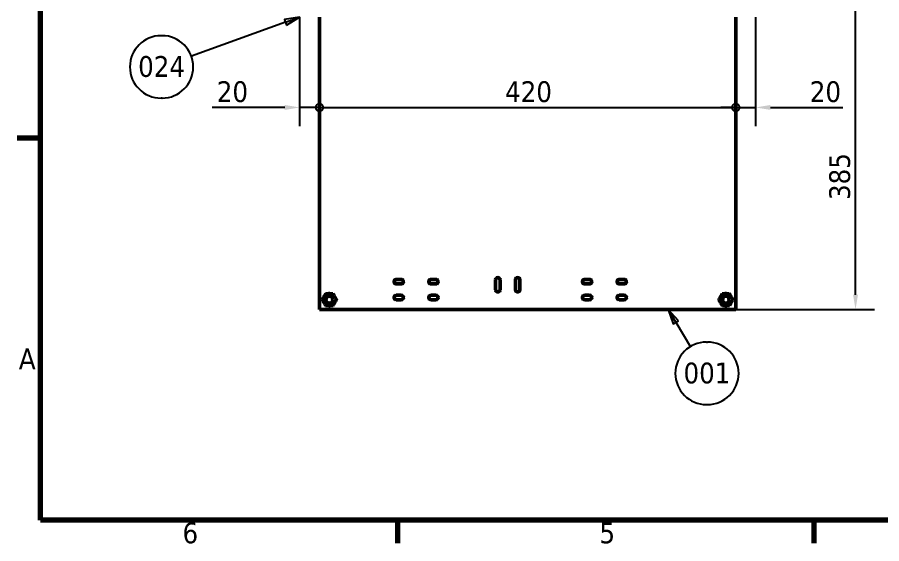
# Model space of a CAD drawing. Header units: millimetres. Extents: x -1407 to 2520, y 0 to 1782.
# Drawn here: x 37 to 909, y 36 to 567 of the extents above; entities that cross this region are included whole.
import ezdxf

# ---------------------------------------------------------------- set-up
doc = ezdxf.new("R2010")
doc.units = ezdxf.units.MM
doc.header["$LTSCALE"] = 6
doc.linetypes.add('DASHED', pattern=[0.2068, 0.1655, -0.0413])
for name, color, linetype, lineweight in [('Border (ISO)', 7, 'Continuous', 70), ('Dimension (ISO)', 7, 'Continuous', 25), ('Hidden (ISO)', 7, 'DASHED', 35), ('Symbol (ISO)', 7, 'Continuous', 25), ('Visible (ISO)', 7, 'Continuous', 50)]:
    doc.layers.add(name, color=color, linetype=linetype, lineweight=lineweight)
doc.styles.add('Note Text (ISO)', font='tahoma.ttf')
doc.dimstyles.new('Default (ISO)', dxfattribs={"dimscale": 6, "dimtxt": 3.5, "dimasz": 2.5, "dimexe": 3.175, "dimexo": 0, "dimgap": 0.762, "dimtad": 1, "dimrnd": 1e-08, "dimzin": 0, "dimtxsty": 'Note Text (ISO)', "dimcen": 0.09, "dimdle": 10, "dimclrd": 256, "dimclre": 256, "dimclrt": 256, "dimazin": 0, "dimtfac": 1.001486, "dimtmove": 0, "dimatfit": 3, "dimfxl": 1, "dimtolj": 1, "dimtzin": 0, "dimlwd": -1, "dimlwe": -1, "dimarcsym": 0})

# ---------------------------------------------------------------- blocks, each defined once
blk = doc.blocks.new('Borders Default Border')
at = {"layer": 'Border (ISO)'}
for p, q in [((10, 74.25), (6.1, 74.25)), ((70, 10), (70, 6.1)), ((140, 10), (140, 6.1))]:
    blk.add_line(p, q, dxfattribs=at)
at = {"layer": 'Border (ISO)', "flags": 128}
blk.add_lwpolyline([(10, 10), (10, 287), (410, 287), (410, 10), (10, 10)], dxfattribs=at)
at = {"layer": 'Border (ISO)', "char_height": 3.5, "attachment_point": 7, "style": 'Note Text (ISO)'}
for s, insert in [('A', (6.36, 35.38)), ('6', (33.88, 6.03)), ('5', (103.98, 6.03))]:
    blk.add_mtext(s, dxfattribs=dict(at, insert=insert))
blk = doc.blocks.new('_DotSmall')
at = {"color": 0, "linetype": 'ByBlock', "const_width": 0.5}
blk.add_lwpolyline([(-0.0625, 0, 1), (0.0625, 0, 1)], format="xyb", close=True, dxfattribs=at)
blk = doc.blocks.new('*D43')
at = {"layer": 'Defpoints', "color": 0, "transparency": 16777216}
for p in [(761.4, 657.46), (882.22, 657.46), (761.4, 272.46)]:
    blk.add_point(p, dxfattribs=at)
at = {"layer": 'Dimension (ISO)', "transparency": 16777216}
for p, q in [((761.4, 657.46), (901.27, 657.46)), ((882.22, 287.46), (882.22, 657.46)), ((761.4, 272.46), (901.27, 272.46))]:
    blk.add_line(p, q, dxfattribs=at)
blk.add_solid([(879.72, 287.46), (884.72, 287.46), (882.22, 272.46)], dxfattribs=at)
at = {"layer": 'Dimension (ISO)', "transparency": 16777216, "xscale": 15, "yscale": 15, "zscale": 15, "rotation": 90}
blk.add_blockref('_DotSmall', (882.22, 657.46), dxfattribs=at)
at = {"layer": 'Dimension (ISO)', "transparency": 16777216, "insert": (855.69, 383.06), "char_height": 21, "attachment_point": 1, "rotation": 90, "style": 'Note Text (ISO)'}
blk.add_mtext('\\A1;385', dxfattribs=at)
blk = doc.blocks.new('*D48')
at = {"layer": 'Defpoints', "color": 0, "transparency": 16777216}
for p in [(321.4, 567.46), (341.4, 476.46), (341.4, 272.46)]:
    blk.add_point(p, dxfattribs=at)
at = {"layer": 'Dimension (ISO)', "transparency": 16777216}
for p, q in [((321.4, 567.46), (321.4, 457.41)), ((306.4, 476.46), (233.29, 476.46)), ((341.4, 476.46), (321.4, 476.46)), ((341.4, 476.46), (371.4, 476.46))]:
    blk.add_line(p, q, dxfattribs=at)
blk.add_solid([(306.4, 478.96), (306.4, 473.96), (321.4, 476.46)], dxfattribs=at)
at = {"layer": 'Dimension (ISO)', "transparency": 16777216, "xscale": 15, "yscale": 15, "zscale": 15, "rotation": 180}
blk.add_blockref('_DotSmall', (341.4, 476.46), dxfattribs=at)
at = {"layer": 'Dimension (ISO)', "transparency": 16777216, "insert": (237.86, 502.91), "char_height": 21, "attachment_point": 1, "style": 'Note Text (ISO)'}
blk.add_mtext('\\A1;20', dxfattribs=at)
blk = doc.blocks.new('*D49')
at = {"layer": 'Defpoints', "color": 0, "transparency": 16777216}
for p in [(761.4, 476.46), (341.4, 272.46), (761.4, 272.46)]:
    blk.add_point(p, dxfattribs=at)
at = {"layer": 'Dimension (ISO)', "transparency": 16777216}
blk.add_line((341.4, 476.46), (761.4, 476.46), dxfattribs=at)
at = {"layer": 'Dimension (ISO)', "transparency": 16777216, "xscale": 15, "yscale": 15, "zscale": 15, "rotation": 180}
blk.add_blockref('_DotSmall', (341.4, 476.46), dxfattribs=at)
at = {"layer": 'Dimension (ISO)', "transparency": 16777216, "xscale": 15, "yscale": 15, "zscale": 15}
blk.add_blockref('_DotSmall', (761.4, 476.46), dxfattribs=at)
at = {"layer": 'Dimension (ISO)', "transparency": 16777216, "insert": (528.68, 502.91), "char_height": 21, "attachment_point": 1, "style": 'Note Text (ISO)'}
blk.add_mtext('\\A1;420', dxfattribs=at)
blk = doc.blocks.new('*D50')
at = {"layer": 'Defpoints', "color": 0, "transparency": 16777216}
for p in [(781.4, 567.46), (781.4, 476.46), (761.4, 272.46)]:
    blk.add_point(p, dxfattribs=at)
at = {"layer": 'Dimension (ISO)', "transparency": 16777216}
for p, q in [((781.4, 567.46), (781.4, 457.41)), ((761.4, 476.46), (746.4, 476.46)), ((761.4, 476.46), (781.4, 476.46)), ((796.4, 476.46), (869.51, 476.46))]:
    blk.add_line(p, q, dxfattribs=at)
blk.add_solid([(796.4, 478.96), (796.4, 473.96), (781.4, 476.46)], dxfattribs=at)
at = {"layer": 'Dimension (ISO)', "transparency": 16777216, "xscale": 15, "yscale": 15, "zscale": 15}
blk.add_blockref('_DotSmall', (761.4, 476.46), dxfattribs=at)
at = {"layer": 'Dimension (ISO)', "transparency": 16777216, "insert": (836.11, 502.91), "char_height": 21, "attachment_point": 1, "style": 'Note Text (ISO)'}
blk.add_mtext('\\A1;20', dxfattribs=at)
blk = doc.blocks.new('Balloon10')
at = {"layer": 'Symbol (ISO)'}
for p, q in [((53.57, 94.58), (51.05, 94.2)), ((51.22, 93.73), (53.57, 94.58)), ((51.38, 93.26), (53.57, 94.58)), ((51.22, 93.73), (35.38, 88.01)), ((51.05, 94.2), (51.38, 93.26)), ((30.44, 91.48), (30.28, 91.48)), ((30.44, 80.98), (30.28, 80.98))]:
    blk.add_line(p, q, dxfattribs=at)
at = {"layer": 'Symbol (ISO)', "flags": 128}
blk.add_lwpolyline([(51.38, 93.26), (53.57, 94.58), (51.05, 94.2), (51.38, 93.26)], dxfattribs=at)
at = {"layer": 'Symbol (ISO)'}
for centre, start, end in [((30.28, 86.23), 90, 270), ((30.44, 86.23), 270, 90)]:
    blk.add_arc(centre, 5.25, start, end, dxfattribs=at)
blk.add_solid([(51.38, 93.26), (53.57, 94.58), (51.05, 94.2), (51.38, 93.26)], dxfattribs=at)
at = {"layer": 'Symbol (ISO)', "insert": (30.36, 86.27), "char_height": 3.5, "attachment_point": 5, "style": 'Note Text (ISO)'}
blk.add_mtext('024', dxfattribs=at)
blk = doc.blocks.new('Balloon13')
at = {"layer": 'Symbol (ISO)'}
for p, q in [((116.82, 43.27), (115.54, 45.41)), ((117.25, 43.52), (115.54, 45.41)), ((115.54, 45.41), (116.39, 43.01)), ((116.39, 43.01), (117.25, 43.52)), ((116.82, 43.27), (119.28, 39.17)), ((121.98, 39.93), (122.14, 39.93)), ((121.98, 29.43), (122.14, 29.43))]:
    blk.add_line(p, q, dxfattribs=at)
at = {"layer": 'Symbol (ISO)', "flags": 128}
blk.add_lwpolyline([(117.25, 43.52), (115.54, 45.41), (116.39, 43.01), (117.25, 43.52)], dxfattribs=at)
at = {"layer": 'Symbol (ISO)'}
for centre, start, end in [((121.98, 34.68), 90, 270), ((122.14, 34.68), 270, 90)]:
    blk.add_arc(centre, 5.25, start, end, dxfattribs=at)
blk.add_solid([(117.25, 43.52), (115.54, 45.41), (116.39, 43.01), (117.25, 43.52)], dxfattribs=at)
at = {"layer": 'Symbol (ISO)', "insert": (122.06, 34.71), "char_height": 3.5, "attachment_point": 5, "style": 'Note Text (ISO)'}
blk.add_mtext('001', dxfattribs=at)

msp = doc.modelspace()

# ---------------------------------------------------------------- linework, layer by layer
at = {"layer": 'Hidden (ISO)'}
for p, q in [((343.89, 282.46), (347.65, 288.96)), ((347.65, 288.96), (355.15, 288.96)), ((355.15, 288.96), (358.91, 282.46)), ((743.89, 282.46), (747.65, 288.96)), ((747.65, 288.96), (755.15, 288.96)), ((755.15, 288.96), (758.91, 282.46)), ((347.65, 275.96), (343.89, 282.46)), ((358.91, 282.46), (355.15, 275.96)), ((747.65, 275.96), (743.89, 282.46)), ((758.91, 282.46), (755.15, 275.96)), ((355.15, 275.96), (347.65, 275.96)), ((755.15, 275.96), (747.65, 275.96))]:
    msp.add_line(p, q, dxfattribs=at)
for centre, start, end in [((351.4, 282.46), 90, 150.00146), ((351.4, 282.46), 29.99854, 90), ((751.4, 282.46), 90, 150.00146), ((751.4, 282.46), 29.99854, 90), ((351.4, 282.46), 150.00146, 209.99854), ((351.4, 282.46), 209.99854, 270), ((351.4, 282.46), 270, 330.00146), ((351.4, 282.46), 330.00146, 29.99854), ((751.4, 282.46), 150.00146, 209.99854), ((751.4, 282.46), 209.99854, 270), ((751.4, 282.46), 270, 330.00146), ((751.4, 282.46), 330.00146, 29.99854)]:
    msp.add_arc(centre, 6.5, start, end, dxfattribs=at)
at = {"layer": 'Visible (ISO)'}
for p, q in [((341.4, 567.46), (341.4, 272.46)), ((761.4, 272.46), (761.4, 567.46)), ((418.9, 302.9), (423.9, 302.9)), ((423.9, 298.4), (418.9, 298.4)), ((453.9, 302.9), (458.9, 302.9)), ((458.9, 298.4), (453.9, 298.4)), ((519.15, 292.46), (519.15, 302.46)), ((523.65, 302.46), (523.65, 292.46)), ((539.15, 292.46), (539.15, 302.46)), ((543.65, 302.46), (543.65, 292.46)), ((608.9, 302.9), (613.9, 302.9)), ((613.9, 298.4), (608.9, 298.4)), ((643.9, 302.9), (648.9, 302.9)), ((648.9, 298.4), (643.9, 298.4)), ((418.9, 286.9), (423.9, 286.9)), ((423.9, 282.4), (418.9, 282.4)), ((453.9, 286.9), (458.9, 286.9)), ((458.9, 282.4), (453.9, 282.4)), ((608.9, 286.9), (613.9, 286.9)), ((613.9, 282.4), (608.9, 282.4)), ((643.9, 286.9), (648.9, 286.9)), ((648.9, 282.4), (643.9, 282.4)), ((341.4, 272.46), (761.4, 272.46))]:
    msp.add_line(p, q, dxfattribs=at)
for centre, radius in [((351.4, 282.46), 4), ((351.4, 282.46), 4), ((351.4, 282.46), 3.38), ((751.4, 282.46), 4), ((751.4, 282.46), 4), ((751.4, 282.46), 3.38)]:
    msp.add_circle(centre, radius, dxfattribs=at)
for centre, start, end in [((418.9, 300.65), 90, 270), ((423.9, 300.65), 270, 90), ((453.9, 300.65), 90, 270), ((458.9, 300.65), 270, 90), ((521.4, 302.46), 0, 180), ((541.4, 302.46), 0, 180), ((608.9, 300.65), 90, 270), ((613.9, 300.65), 270, 90), ((643.9, 300.65), 90, 270), ((648.9, 300.65), 270, 90), ((521.4, 292.46), 180, 0), ((541.4, 292.46), 180, 0), ((418.9, 284.65), 90, 270), ((423.9, 284.65), 270, 90), ((453.9, 284.65), 90, 270), ((458.9, 284.65), 270, 90), ((608.9, 284.65), 90, 270), ((613.9, 284.65), 270, 90), ((643.9, 284.65), 90, 270), ((648.9, 284.65), 270, 90)]:
    msp.add_arc(centre, 2.25, start, end, dxfattribs=at)

# ---------------------------------------------------------------- block references
at = {"xscale": 6, "yscale": 6, "zscale": 6}
msp.add_blockref('Borders Default Border', (0, 0), dxfattribs=at)
at = {"layer": 'Symbol (ISO)', "xscale": 6, "yscale": 6, "zscale": 6}
for name in ['Balloon10', 'Balloon13']:
    msp.add_blockref(name, (0, 0), dxfattribs=at)

# ---------------------------------------------------------------- dimensions: what is measured, and where the dimension line sits
at = {"layer": 'Dimension (ISO)'}
for base, p1, p2, angle, override, picture, middle in [((882.22, 657.46), (761.4, 272.46), (761.4, 657.46), 90, {"dimgap": 0.762, "dimdec": 0, "dimblk2": 'DotSmall', "dimsah": 1, "dimdle": 0, "dimtol": 0, "dimlim": 0, "dimtp": 0, "dimtm": 0, "dimtdec": 2, "dimtofl": 0, "dimatfit": 1}, '*D43', (882.22, 405.27)), ((341.4, 476.46), (321.4, 567.46), (341.4, 272.46), 180, {"dimgap": 0.762, "dimdec": 0, "dimblk2": 'DotSmall', "dimsah": 1, "dimdle": 0, "dimse2": 1, "dimtol": 0, "dimlim": 0, "dimtp": 0, "dimtm": 0, "dimtdec": 2, "dimtofl": 1, "dimatfit": 1}, '*D48', (252.27, 476.46)), ((781.4, 476.46), (761.4, 272.46), (781.4, 567.46), 180, {"dimgap": 0.762, "dimdec": 0, "dimblk1": 'DotSmall', "dimsah": 1, "dimdle": 0, "dimse1": 1, "dimtol": 0, "dimlim": 0, "dimtp": 0, "dimtm": 0, "dimtdec": 2, "dimtofl": 1, "dimatfit": 1}, '*D50', (850.53, 476.46)), ((761.4, 476.46), (341.4, 272.46), (761.4, 272.46), 180, {"dimgap": 0.762, "dimdec": 0, "dimblk1": 'DotSmall', "dimblk2": 'DotSmall', "dimsah": 1, "dimdle": 0, "dimse1": 1, "dimse2": 1, "dimtol": 0, "dimlim": 0, "dimtp": 0, "dimtm": 0, "dimtdec": 2, "dimtofl": 0, "dimatfit": 1}, '*D49', (551.46, 476.46))]:
    dim = msp.add_linear_dim(base=base, p1=p1, p2=p2, angle=angle, dimstyle='Default (ISO)', override=override, dxfattribs=at)
    dim.commit()
    dim.dimension.update_dxf_attribs({"geometry": picture, "text_midpoint": middle, "dimtype": 160})

doc.saveas('drawing.dxf')
